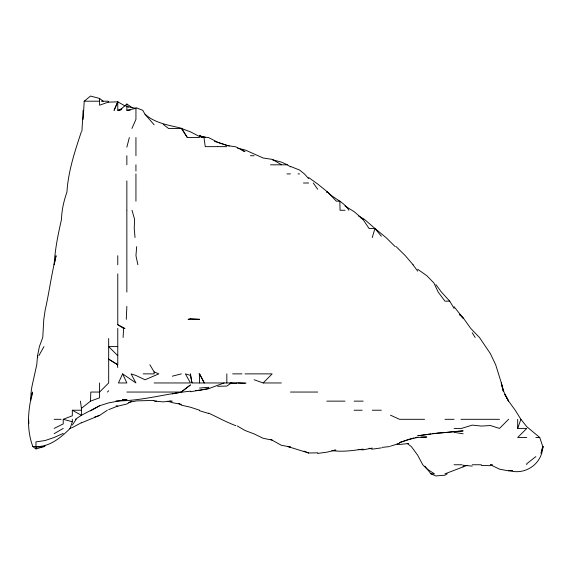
<?xml version="1.0" encoding="UTF-8"?>
<svg xmlns="http://www.w3.org/2000/svg" width="572" height="572" viewBox="0 0 572 572"><rect width="100%" height="100%" fill="white"/><g stroke="black" fill="none" stroke-linecap="round" stroke-linejoin="round"><path stroke-width="0.86" d="M83.176 119.376L84.213 101.201L90.498 96.06L99.592 98.441L103.124 101.201M75.39 419.312L81.41 415.279L81.41 408.387L90.498 401.136L90.805 392.049L99.592 392.049L108.68 382.961L108.68 338.481M126.276 319.333L126.855 306.385M45.052 445.874L44.137 446.582L35.964 448.934L32.854 446.582C26.305 429.193 27.956 409.724 32.497 392.049L31.467 397.833M123.102 337.516L123.602 328.428L117.768 324.717L117.768 273.895M83.112 110.289L81.946 130.974M136.679 246.625L135.95 255.713L137.895 264.8M53.99 264.8C50.701 279.872 48.57 295.166 45.138 310.246L43.808 319.333L42.75 337.516L39.389 346.603L37.552 355.691L36.751 364.779L32.726 382.961A65.086 65.086 0 0 0 30.852 400.314M99.592 100.307L99.514 101.201L84.213 101.201M54.147 264.164L56.056 255.713L54.147 264.8C55.005 249.463 58.065 234.298 61.519 219.355C61.704 210.003 63.871 200.886 66.931 192.092C68.225 171.228 74.875 151.28 81.41 131.567M129.336 137.559L126.855 147.154M372.258 237.537L374.939 228.45L364.414 219.355L358.623 216.094M541.469 450.715L542.799 446.582L539.739 437.494L526.769 426.676L520.899 419.312L515.222 410.224L508.601 401.136L504.769 394.322L508.594 401.129L503.961 392.049L501.244 382.961L503.288 391.219L501.358 382.961L495.688 364.779L490.418 353.696L479.5 337.516L470.749 328.428L463.148 317.81L459.438 314.321M72.322 419.312L72.322 421.75L70.141 428.407C60.982 437.544 49.6 447.068 35.964 446.582L44.137 446.582L35.964 447.154M526.769 437.494L517.681 437.494L526.769 428.407L517.681 428.407L520.899 419.312M540.833 453.196L543.4 446.582L542.799 446.582C542.213 464.021 525.053 475.661 508.594 470.441M101.373 101.201L108.129 101.201L108.68 102.145L117.768 101.83L114.114 110.289L117.768 101.83L125.34 106.106M131.925 128.471L135.943 119.376L135.943 107.658L142.735 110.289L145.038 114.321L154.125 124.796M122.615 373.873L118.44 382.961L126.855 382.961L122.615 373.873L135.943 382.961L131.067 373.873L135.943 375.475L145.038 379.779L158.844 373.873L154.125 371.872L149.864 364.779M38.853 355.691L43.972 346.603M72.322 425.053L76.198 419.312M107.457 392.049L108.68 390.748M254.104 379.736L263.192 382.961L272.136 373.873L245.016 373.873M508.594 419.312L499.506 428.407L490.418 425.539L481.324 426.076L472.236 425.11L461.583 428.407L454.061 428.407M117.768 101.773L117.768 110.289L119.691 110.289L126.855 104.011L132.447 107.872M535.864 456.606L526.769 463.713L526.769 464.757M231.288 382.961L226.834 386.064L217.746 386.329M81.41 422.844L99.592 415.429L107.321 410.224M447.161 473.852L444.973 475.189L435.878 475.94L430.93 473.852L424.967 466.194M54.147 428.407L63.235 423.909L63.235 419.312L72.322 415.78L72.322 410.224L81.41 415.279L99.592 405.77L108.68 402.867L126.855 399.499L122.723 399.821M90.498 410.889L99.592 405.77M131.703 401.136L126.855 403.989L117.768 406.199L116.116 405.77M54.147 433.698L63.235 428.407M81.41 422.694L72.322 427.613L69.505 428.407M230.137 383.312L235.921 383.39L236.729 382.961M119.691 110.289L121.285 109.552M63.235 433.397L54.147 437.494L45.052 440.54L35.964 441.877L35.964 448.934M246.046 382.961L245.016 383.412L237.866 382.961M444.973 473.852L467.131 465.351M224.102 382.961L208.658 388.631L190.476 391.763M108.68 409.652L117.768 406.063M117.768 110.289L121.9 108.78M90.498 401.136L99.592 397.812L99.592 382.961M108.68 101.98L99.592 105.205L99.592 98.441M326.812 192.371L327.649 192.092C334.105 198.956 344.108 201.794 348.877 210.267M94.63 417.038L99.592 415.429M390.44 446.189L399.528 443.35M413.999 437.902L399.528 442.606L408.615 439.396L417.703 437.451L426.791 437.022L421.006 437.101M172.301 376.19L181.388 373.873M126.855 104.011L126.855 110.289L135.121 108.551M116.009 400.893C141.255 401.201 165.515 393.636 190.476 391.169M172.301 393.908L181.388 392.056L190.476 384.899L181.031 392.049L126.855 392.049M372.258 448.069L363.17 449.864L358.215 449.513M195.438 390.526L199.571 390.326L208.658 388.631L208.658 387.301L199.571 388.045M128.571 402.395L135.421 401.136M363.17 449.084C352.881 450.579 342.02 452.145 331.774 450.514M415.544 437.494L416.981 437.265M430.923 433.912L417.703 435.785L435.878 433.369L463.148 430.888L454.883 431.517M432.575 433.662L435.056 433.283M381.345 447.89L372.258 449.163L369.062 448.226M444.973 432.618L454.061 431.581M512.726 470.427L508.594 470.892L499.506 469.147L490.418 464.757M382.175 447.375L389.618 446.582M408.615 443.55L399.528 444.458L397.047 443.994M171.121 401.136L163.213 401.88L155.005 401.136L154.125 400.972L154.125 400.393L135.943 400.922M436.708 433.111L443.314 432.718M122.723 399.95L126.855 399.735L122.723 399.592M195.438 390.519L199.571 390.326M270.849 439.446L281.367 445.295L290.462 446.975L287.916 446.582L308.637 453.003L317.725 452.831L317.725 453.396L326.812 452.18L335.9 450.164L334.248 450.014M126.855 110.289L130.187 110.289M199.571 136.565L190.476 131.839L181.388 128.471L168.547 128.471L163.213 124.346M181.388 128.471L187.351 137.559L199.571 137.559M200.865 137.559L203.968 137.559L205.262 146.647L217.746 146.647M218.089 146.647L226.834 146.647M250.379 155.734L254.104 155.734M270.492 164.822L281.367 164.822M281.646 164.822L287.33 164.822L290.462 166.874M287.015 173.909L290.462 173.909M297.983 173.909L299.549 173.909M303.446 183.004L308.637 183.004M326.812 192.092L327.649 192.092L336.357 201.18L339.832 201.18L340.054 210.267L344.995 210.267M395.195 246.625L385.971 237.537L374.939 228.45L369.062 228.45L363.17 219.691M454.061 308.387L449.735 301.158L444.973 301.158L438.152 292.07L433.919 282.983L426.791 275.69L417.703 269.269M123.602 328.428L125.003 328.428L117.768 324.717M117.768 346.603L108.68 346.603L117.768 355.691M117.768 364.779L108.68 359.159L117.768 364.779L117.768 328.428M143.15 373.873L154.125 373.873L154.125 371.872M232.654 373.873L242.02 373.873M154.125 382.961L190.476 382.961L185.385 373.873L190.476 375.396L191.97 382.961L245.016 382.961M263.192 382.961L281.367 382.961M290.462 392.049L317.725 392.049M155.005 401.136L156.649 401.136M169.362 401.136L172.301 401.136M326.812 401.136L344.995 401.136M354.082 401.136L363.17 401.136M72.322 410.224L81.41 410.224M354.082 410.224L362.155 410.224M372.258 410.224L381.345 410.224M54.147 419.312L61.118 419.312M424.574 419.312L399.528 419.312L390.44 415.165M444.973 419.312L454.061 419.312M460.968 419.312L499.506 419.312M535.864 437.494L539.739 437.494M32.854 446.582L35.357 446.582M454.061 464.757L462.155 464.757M472.236 464.757L481.324 464.757M430.93 473.852L434.498 473.852L426.791 468.861L422.744 464.757L417.703 455.248L411.339 446.582L407.214 443.464M490.819 464.757L492.556 464.793M481.324 465.365L490.418 465.701M230.137 383.111L235.921 383.39M472.236 466.094L463.148 465.265L463.148 466.823M201.33 136.615L208.658 137.602L217.746 142.271L226.834 145.424L235.921 146.875L245.016 151.623L241.985 150.35M454.061 432.318L463.148 433.805M181.388 404.361L172.301 402.667L167.818 401.136M201.301 136.722L205.641 137.559L199.571 135.85L203.968 137.559L199.571 135.521M272.279 440.125L263.192 438.309L254.104 433.905L245.016 430.48L237.308 425.968M135.943 108.373L126.855 106.499L128.371 107.128M181.388 128.214C168.869 125.161 154.862 123.216 145.038 114.2M198.906 373.873L199.571 374.017L204.297 382.961L199.571 373.873L199.571 382.961M199.571 136.293L205.105 137.559M237.573 148.191L245.016 149.921L263.192 158.008L272.279 159.388L281.367 164.643M214.443 141.348L229.265 146.053M272.279 159.71L281.367 162.083L287.33 164.822M63.235 419.312L72.322 421.75M199.571 410.739L208.658 413.492M199.571 410.224L190.476 407.221L181.388 405.176L178.736 403.382M235.921 425.725C226.476 422.186 217.782 417.41 208.658 413.113M290.462 166.409L299.549 170.027L304.383 173.909L308.637 178.614M304.089 451.122L308.637 453.003M344.995 205.97L354.082 211.626L363.17 219.355L360.374 217.603M308.637 177.535L317.725 184.034L327.649 192.092M396.146 246.625L405.326 255.713L413.134 264.8M459.438 314.528L460.674 315.751M461.911 316.974L463.148 318.196L454.061 306.656M449.735 301.158L441.405 292.07L435.878 284.577M374.939 228.45L381.345 236.236M412.998 264.8L417.703 271.157M313.263 183.004L317.725 189.268M472.236 332.725L475.168 337.516M181.81 128.471L187.351 137.559M132.01 210.267L134.599 219.355L134.234 228.45L135.028 237.537M191.97 382.961L190.476 373.873L190.476 375.396M80.438 401.136L81.41 408.387M117.446 364.779L117.768 367.539M37.552 355.691L37.709 357.343M28.6 419.312L28.886 423.444M517.681 419.312L517.681 428.407M226.834 373.873L226.834 382.961M135.943 137.559L135.943 155.734M135.943 164.822L135.943 171.071M135.943 173.909L135.943 201.18M126.855 155.734L126.855 164.822M126.855 180.881L126.855 209.995M126.855 210.267L126.855 292.07M117.768 255.713L117.768 264.8M190.476 318.654L188.131 319.333L199.571 319.333L190.476 318.654"/></g></svg>
